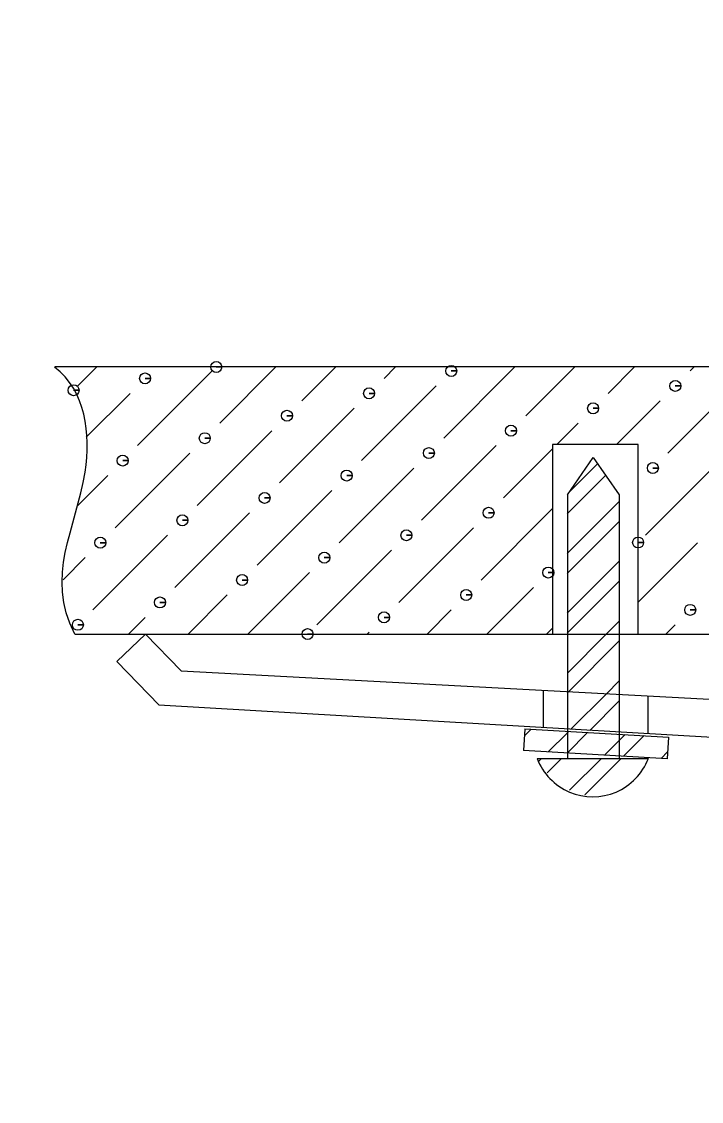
# Model space of a CAD drawing. Extents: x 2941 to 4341, y 9759 to 10726.
# Drawn here: x 3803.03 to 3828.15, y 10463.26 to 10503.17 of the extents above; entities that cross this region are included whole.
import ezdxf

# ---------------------------------------------------------------- set-up
doc = ezdxf.new("R2010")
doc.units = 0
doc.layers.get('0').update_dxf_attribs({"linetype": 'CONTINUOUS', "lineweight": 30})
doc.layers.get('Defpoints').update_dxf_attribs({"linetype": 'CONTINUOUS'})
doc.layers.add('細實線', color=1, linetype='CONTINUOUS', lineweight=13)
doc.styles.add('DIM', font='txt.shx', dxfattribs={"width": 0.7, "bigfont": 'chineset.shx'})
doc.dimstyles.new('mm+in', dxfattribs={"dimscale": 3, "dimtxt": 5, "dimasz": 4, "dimexe": 1.25, "dimexo": 0.625, "dimgap": 2, "dimtad": 1, "dimtxsty": 'DIM', "dimcen": 0, "dimclrd": 1, "dimclre": 1, "dimclrt": 3, "dimadec": 0, "dimazin": 0, "dimtfac": 1, "dimtofl": 0, "dimtmove": 0, "dimatfit": 3, "dimfxl": 1, "dimlwd": -1, "dimarcsym": 0})

# ---------------------------------------------------------------- blocks, each defined once
blk = doc.blocks.new('*D6')
at = {"color": 1, "lineweight": -2}
for p, q in [((3211.277, 10310.253), (3211.277, 10566.219)), ((3968.377, 10310.253), (3968.377, 10566.219))]:
    blk.add_line(p, q, dxfattribs=at)
at = {"color": 1}
blk.add_line((3223.277, 10562.469), (3956.377, 10562.469), dxfattribs=at)
for points in [[(3223.277, 10564.469), (3223.277, 10560.469), (3211.277, 10562.469)], [(3956.377, 10560.469), (3956.377, 10564.469), (3968.377, 10562.469)]]:
    blk.add_solid(points, dxfattribs=at)
at = {"layer": 'Defpoints', "color": 0}
for p in [(3968.377, 10562.469), (3211.277, 10308.378), (3968.377, 10308.378)]:
    blk.add_point(p, dxfattribs=at)
at = {"color": 3, "insert": (3589.827, 10577.219), "char_height": 15, "attachment_point": 5, "style": 'DIM'}
blk.add_mtext('757,1mm [29 13/16"]', dxfattribs=at)
blk = doc.blocks.new('*D7')
at = {"color": 1, "lineweight": -2}
for p, q in [((3204.927, 10310.253), (3204.927, 10608.512)), ((3974.727, 10310.253), (3974.727, 10608.512))]:
    blk.add_line(p, q, dxfattribs=at)
at = {"color": 1}
blk.add_line((3216.927, 10604.762), (3962.727, 10604.762), dxfattribs=at)
for points in [[(3216.927, 10606.762), (3216.927, 10602.762), (3204.927, 10604.762)], [(3962.727, 10602.762), (3962.727, 10606.762), (3974.727, 10604.762)]]:
    blk.add_solid(points, dxfattribs=at)
at = {"layer": 'Defpoints', "color": 0}
for p in [(3974.727, 10604.762), (3204.927, 10308.378), (3974.727, 10308.378)]:
    blk.add_point(p, dxfattribs=at)
at = {"color": 3, "insert": (3589.827, 10619.512), "char_height": 15, "attachment_point": 5, "style": 'DIM'}
blk.add_mtext('769,8mm [30 5/16"]', dxfattribs=at)
blk = doc.blocks.new('*D8')
at = {"color": 1, "lineweight": -2}
for p, q in [((3198.577, 10310.253), (3198.577, 10648.51)), ((3981.077, 10310.253), (3981.077, 10648.51))]:
    blk.add_line(p, q, dxfattribs=at)
at = {"color": 1}
blk.add_line((3210.577, 10644.76), (3969.077, 10644.76), dxfattribs=at)
for points in [[(3210.577, 10646.76), (3210.577, 10642.76), (3198.577, 10644.76)], [(3969.077, 10642.76), (3969.077, 10646.76), (3981.077, 10644.76)]]:
    blk.add_solid(points, dxfattribs=at)
at = {"layer": 'Defpoints', "color": 0}
for p in [(3981.077, 10644.76), (3198.577, 10308.378), (3981.077, 10308.378)]:
    blk.add_point(p, dxfattribs=at)
at = {"color": 3, "insert": (3589.827, 10659.51), "char_height": 15, "attachment_point": 5, "style": 'DIM'}
blk.add_mtext('782,5mm [30 13/16"]', dxfattribs=at)
blk = doc.blocks.new('*D9')
at = {"color": 1, "lineweight": -2}
for p, q in [((3591.702, 10511.728), (4035.79, 10511.728)), ((3591.702, 10105.028), (4035.79, 10105.028))]:
    blk.add_line(p, q, dxfattribs=at)
at = {"color": 1}
blk.add_line((4032.04, 10499.728), (4032.04, 10117.028), dxfattribs=at)
for points in [[(4034.04, 10499.728), (4030.04, 10499.728), (4032.04, 10511.728)], [(4030.04, 10117.028), (4034.04, 10117.028), (4032.04, 10105.028)]]:
    blk.add_solid(points, dxfattribs=at)
at = {"layer": 'Defpoints', "color": 0}
for p in [(3589.827, 10511.728), (3589.827, 10105.028), (4032.04, 10105.028)]:
    blk.add_point(p, dxfattribs=at)
at = {"color": 3, "insert": (4017.29, 10308.378), "char_height": 15, "attachment_point": 5, "rotation": 90, "style": 'DIM'}
blk.add_mtext('406,7mm [16"]', dxfattribs=at)
blk = doc.blocks.new('*D10')
at = {"color": 1, "lineweight": -2}
for p, q in [((3591.702, 10518.078), (4075.503, 10518.078)), ((3591.702, 10098.678), (4075.503, 10098.678))]:
    blk.add_line(p, q, dxfattribs=at)
at = {"color": 1}
blk.add_line((4071.753, 10506.078), (4071.753, 10110.678), dxfattribs=at)
for points in [[(4073.753, 10506.078), (4069.753, 10506.078), (4071.753, 10518.078)], [(4069.753, 10110.678), (4073.753, 10110.678), (4071.753, 10098.678)]]:
    blk.add_solid(points, dxfattribs=at)
at = {"layer": 'Defpoints', "color": 0}
for p in [(3589.827, 10518.078), (3589.827, 10098.678), (4071.753, 10098.678)]:
    blk.add_point(p, dxfattribs=at)
at = {"color": 3, "insert": (4057.003, 10308.378), "char_height": 15, "attachment_point": 5, "rotation": 90, "style": 'DIM'}
blk.add_mtext('419,4mm [16 1/2"]', dxfattribs=at)
blk = doc.blocks.new('*D11')
at = {"color": 1, "lineweight": -2}
for p, q in [((3591.702, 10524.428), (4118.05, 10524.428)), ((3591.702, 10092.328), (4118.05, 10092.328))]:
    blk.add_line(p, q, dxfattribs=at)
at = {"color": 1}
blk.add_line((4114.3, 10512.428), (4114.3, 10104.328), dxfattribs=at)
for points in [[(4116.3, 10512.428), (4112.3, 10512.428), (4114.3, 10524.428)], [(4112.3, 10104.328), (4116.3, 10104.328), (4114.3, 10092.328)]]:
    blk.add_solid(points, dxfattribs=at)
at = {"layer": 'Defpoints', "color": 0}
for p in [(3589.827, 10524.428), (3589.827, 10092.328), (4114.3, 10092.328)]:
    blk.add_point(p, dxfattribs=at)
at = {"color": 3, "insert": (4099.55, 10308.378), "char_height": 15, "attachment_point": 5, "rotation": 90, "style": 'DIM'}
blk.add_mtext('432,1mm [17"]', dxfattribs=at)

msp = doc.modelspace()

# ---------------------------------------------------------------- linework, layer by layer
at = {"layer": '細實線'}
for points, knots in [([(3810.22334, 10490.40656), (3810.22334, 10490.40656), (3810.42667, 10490.40656), (3810.42667, 10490.40656), (3810.42667, 10490.40656), (3810.42667, 10490.51834), (3810.33551, 10490.6099), (3810.22334, 10490.6099), (3810.22334, 10490.6099), (3810.11157, 10490.6099), (3810.0204, 10490.51834), (3810.0204, 10490.40656), (3810.0204, 10490.40656), (3810.0204, 10490.29439), (3810.11157, 10490.20323), (3810.22334, 10490.20323), (3810.22334, 10490.20323), (3810.33551, 10490.20323), (3810.42667, 10490.29439), (3810.42667, 10490.40656), (3810.42667, 10490.40656), (3810.42667, 10490.40656), (3810.22334, 10490.40656), (3810.22334, 10490.40656)], [0, 0, 0, 0, 0.14285714, 0.14285714, 0.14285714, 0.14285715, 0.28571429, 0.28571429, 0.28571429, 0.2857143, 0.42857143, 0.42857143, 0.42857143, 0.42857144, 0.57142857, 0.57142857, 0.57142857, 0.57142858, 0.71428571, 0.71428571, 0.71428571, 0.71428572, 1, 1, 1, 1]), ([(3818.90797, 10490.25991), (3818.90797, 10490.25991), (3819.1109, 10490.25991), (3819.1109, 10490.25991), (3819.1109, 10490.25991), (3819.1109, 10490.37208), (3819.01974, 10490.46324), (3818.90797, 10490.46324), (3818.90797, 10490.46324), (3818.7958, 10490.46324), (3818.70463, 10490.37208), (3818.70463, 10490.25991), (3818.70463, 10490.25991), (3818.70463, 10490.14814), (3818.7958, 10490.05698), (3818.90797, 10490.05698), (3818.90797, 10490.05698), (3819.01974, 10490.05698), (3819.1109, 10490.14814), (3819.1109, 10490.25991), (3819.1109, 10490.25991), (3819.1109, 10490.25991), (3818.90797, 10490.25991), (3818.90797, 10490.25991)], [0, 0, 0, 0, 0.14285714, 0.14285714, 0.14285714, 0.14285715, 0.28571429, 0.28571429, 0.28571429, 0.2857143, 0.42857143, 0.42857143, 0.42857143, 0.42857144, 0.57142857, 0.57142857, 0.57142857, 0.57142858, 0.71428571, 0.71428571, 0.71428571, 0.71428572, 1, 1, 1, 1]), ([(3804.99298, 10480.53603), (3803.87922, 10482.67954), (3805.05601, 10484.44453), (3805.37626, 10486.51907), (3805.37626, 10486.51907), (3805.59585, 10487.94081), (3805.41194, 10489.51), (3804.2514, 10490.40458)], [0, 0, 0, 0, 0.33333333, 0.33333333, 0.33333333, 0.33333334, 1, 1, 1, 1]), ([(3807.5935, 10489.98405), (3807.5935, 10489.98405), (3807.79683, 10489.98405), (3807.79683, 10489.98405), (3807.79683, 10489.98405), (3807.79683, 10490.09582), (3807.70567, 10490.18738), (3807.5935, 10490.18738), (3807.5935, 10490.18738), (3807.48172, 10490.18738), (3807.39056, 10490.09582), (3807.39056, 10489.98405), (3807.39056, 10489.98405), (3807.39056, 10489.87227), (3807.48172, 10489.78071), (3807.5935, 10489.78071), (3807.5935, 10489.78071), (3807.70567, 10489.78071), (3807.79683, 10489.87227), (3807.79683, 10489.98405), (3807.79683, 10489.98405), (3807.79683, 10489.98405), (3807.5935, 10489.98405), (3807.5935, 10489.98405)], [0, 0, 0, 0, 0.14285714, 0.14285714, 0.14285714, 0.14285715, 0.28571429, 0.28571429, 0.28571429, 0.2857143, 0.42857143, 0.42857143, 0.42857143, 0.42857144, 0.57142857, 0.57142857, 0.57142857, 0.57142858, 0.71428571, 0.71428571, 0.71428571, 0.71428572, 1, 1, 1, 1]), ([(3804.95097, 10489.54805), (3804.95097, 10489.54805), (3805.1543, 10489.54805), (3805.1543, 10489.54805), (3805.1543, 10489.54805), (3805.1543, 10489.66022), (3805.06274, 10489.75138), (3804.95097, 10489.75138), (3804.95097, 10489.75138), (3804.8388, 10489.75138), (3804.74764, 10489.66022), (3804.74764, 10489.54805), (3804.74764, 10489.54805), (3804.74764, 10489.43628), (3804.8388, 10489.34511), (3804.95097, 10489.34511), (3804.95097, 10489.34511), (3805.06274, 10489.34511), (3805.1543, 10489.43628), (3805.1543, 10489.54805), (3805.1543, 10489.54805), (3805.1543, 10489.54805), (3804.95097, 10489.54805), (3804.95097, 10489.54805)], [0, 0, 0, 0, 0.14285714, 0.14285714, 0.14285714, 0.14285715, 0.28571429, 0.28571429, 0.28571429, 0.2857143, 0.42857143, 0.42857143, 0.42857143, 0.42857144, 0.57142857, 0.57142857, 0.57142857, 0.57142858, 0.71428571, 0.71428571, 0.71428571, 0.71428572, 1, 1, 1, 1]), ([(3815.87146, 10489.43112), (3815.87146, 10489.43112), (3816.07479, 10489.43112), (3816.07479, 10489.43112), (3816.07479, 10489.43112), (3816.07479, 10489.54329), (3815.98363, 10489.63446), (3815.87146, 10489.63446), (3815.87146, 10489.63446), (3815.75969, 10489.63446), (3815.66852, 10489.54329), (3815.66852, 10489.43112), (3815.66852, 10489.43112), (3815.66852, 10489.31935), (3815.75969, 10489.22779), (3815.87146, 10489.22779), (3815.87146, 10489.22779), (3815.98363, 10489.22779), (3816.07479, 10489.31935), (3816.07479, 10489.43112), (3816.07479, 10489.43112), (3816.07479, 10489.43112), (3815.87146, 10489.43112), (3815.87146, 10489.43112)], [0, 0, 0, 0, 0.14285714, 0.14285714, 0.14285714, 0.14285715, 0.28571429, 0.28571429, 0.28571429, 0.2857143, 0.42857143, 0.42857143, 0.42857143, 0.42857144, 0.57142857, 0.57142857, 0.57142857, 0.57142858, 0.71428571, 0.71428571, 0.71428571, 0.71428572, 1, 1, 1, 1]), ([(3827.18712, 10489.70778), (3827.18712, 10489.70778), (3827.39045, 10489.70778), (3827.39045, 10489.70778), (3827.39045, 10489.70778), (3827.39045, 10489.81956), (3827.29889, 10489.91072), (3827.18712, 10489.91072), (3827.18712, 10489.91072), (3827.07495, 10489.91072), (3826.98378, 10489.81956), (3826.98378, 10489.70778), (3826.98378, 10489.70778), (3826.98378, 10489.59561), (3827.07495, 10489.50445), (3827.18712, 10489.50445), (3827.18712, 10489.50445), (3827.29889, 10489.50445), (3827.39045, 10489.59561), (3827.39045, 10489.70778), (3827.39045, 10489.70778), (3827.39045, 10489.70778), (3827.18712, 10489.70778), (3827.18712, 10489.70778)], [0, 0, 0, 0, 0.14285714, 0.14285714, 0.14285714, 0.14285715, 0.28571429, 0.28571429, 0.28571429, 0.2857143, 0.42857143, 0.42857143, 0.42857143, 0.42857144, 0.57142857, 0.57142857, 0.57142857, 0.57142858, 0.71428571, 0.71428571, 0.71428571, 0.71428572, 1, 1, 1, 1]), ([(3824.151, 10488.88019), (3824.151, 10488.88019), (3824.35394, 10488.88019), (3824.35394, 10488.88019), (3824.35394, 10488.88019), (3824.35394, 10488.99196), (3824.26278, 10489.08312), (3824.151, 10489.08312), (3824.151, 10489.08312), (3824.03884, 10489.08312), (3823.94767, 10488.99196), (3823.94767, 10488.88019), (3823.94767, 10488.88019), (3823.94767, 10488.76802), (3824.03884, 10488.67685), (3824.151, 10488.67685), (3824.151, 10488.67685), (3824.26278, 10488.67685), (3824.35394, 10488.76802), (3824.35394, 10488.88019), (3824.35394, 10488.88019), (3824.35394, 10488.88019), (3824.151, 10488.88019), (3824.151, 10488.88019)], [0, 0, 0, 0, 0.14285714, 0.14285714, 0.14285714, 0.14285715, 0.28571429, 0.28571429, 0.28571429, 0.2857143, 0.42857143, 0.42857143, 0.42857143, 0.42857144, 0.57142857, 0.57142857, 0.57142857, 0.57142858, 0.71428571, 0.71428571, 0.71428571, 0.71428572, 1, 1, 1, 1]), ([(3812.83733, 10488.60472), (3812.83733, 10488.60472), (3813.04026, 10488.60472), (3813.04026, 10488.60472), (3813.04026, 10488.60472), (3813.04026, 10488.71609), (3812.9491, 10488.80765), (3812.83733, 10488.80765), (3812.83733, 10488.80765), (3812.72516, 10488.80765), (3812.634, 10488.71609), (3812.634, 10488.60472), (3812.634, 10488.60472), (3812.634, 10488.49215), (3812.72516, 10488.40099), (3812.83733, 10488.40099), (3812.83733, 10488.40099), (3812.9491, 10488.40099), (3813.04026, 10488.49215), (3813.04026, 10488.60472), (3813.04026, 10488.60472), (3813.04026, 10488.60472), (3812.83733, 10488.60472), (3812.83733, 10488.60472)], [0, 0, 0, 0, 0.14285714, 0.14285714, 0.14285714, 0.14285715, 0.28571429, 0.28571429, 0.28571429, 0.2857143, 0.42857143, 0.42857143, 0.42857143, 0.42857144, 0.57142857, 0.57142857, 0.57142857, 0.57142858, 0.71428571, 0.71428571, 0.71428571, 0.71428572, 1, 1, 1, 1]), ([(3821.11529, 10488.0514), (3821.11529, 10488.0514), (3821.31823, 10488.0514), (3821.31823, 10488.0514), (3821.31823, 10488.0514), (3821.31823, 10488.16317), (3821.22706, 10488.25433), (3821.11529, 10488.25433), (3821.11529, 10488.25433), (3821.00312, 10488.25433), (3820.91196, 10488.16317), (3820.91196, 10488.0514), (3820.91196, 10488.0514), (3820.91196, 10487.93923), (3821.00312, 10487.84807), (3821.11529, 10487.84807), (3821.11529, 10487.84807), (3821.22706, 10487.84807), (3821.31823, 10487.93923), (3821.31823, 10488.0514), (3821.31823, 10488.0514), (3821.31823, 10488.0514), (3821.11529, 10488.0514), (3821.11529, 10488.0514)], [0, 0, 0, 0, 0.14285714, 0.14285714, 0.14285714, 0.14285715, 0.28571429, 0.28571429, 0.28571429, 0.2857143, 0.42857143, 0.42857143, 0.42857143, 0.42857144, 0.57142857, 0.57142857, 0.57142857, 0.57142858, 0.71428571, 0.71428571, 0.71428571, 0.71428572, 1, 1, 1, 1]), ([(3809.80122, 10487.77514), (3809.80122, 10487.77514), (3810.00415, 10487.77514), (3810.00415, 10487.77514), (3810.00415, 10487.77514), (3810.00415, 10487.88691), (3809.91299, 10487.97847), (3809.80122, 10487.97847), (3809.80122, 10487.97847), (3809.68905, 10487.97847), (3809.59789, 10487.88691), (3809.59789, 10487.77514), (3809.59789, 10487.77514), (3809.59789, 10487.66297), (3809.68905, 10487.5722), (3809.80122, 10487.5722), (3809.80122, 10487.5722), (3809.91299, 10487.5722), (3810.00415, 10487.66297), (3810.00415, 10487.77514), (3810.00415, 10487.77514), (3810.00415, 10487.77514), (3809.80122, 10487.77514), (3809.80122, 10487.77514)], [0, 0, 0, 0, 0.14285714, 0.14285714, 0.14285714, 0.14285715, 0.28571429, 0.28571429, 0.28571429, 0.2857143, 0.42857143, 0.42857143, 0.42857143, 0.42857144, 0.57142857, 0.57142857, 0.57142857, 0.57142858, 0.71428571, 0.71428571, 0.71428571, 0.71428572, 1, 1, 1, 1]), ([(3818.08037, 10487.2242), (3818.08037, 10487.2242), (3818.2837, 10487.2242), (3818.2837, 10487.2242), (3818.2837, 10487.2242), (3818.2837, 10487.33637), (3818.19214, 10487.42753), (3818.08037, 10487.42753), (3818.08037, 10487.42753), (3817.9682, 10487.42753), (3817.87704, 10487.33637), (3817.87704, 10487.2242), (3817.87704, 10487.2242), (3817.87704, 10487.11242), (3817.9682, 10487.02126), (3818.08037, 10487.02126), (3818.08037, 10487.02126), (3818.19214, 10487.02126), (3818.2837, 10487.11242), (3818.2837, 10487.2242), (3818.2837, 10487.2242), (3818.2837, 10487.2242), (3818.08037, 10487.2242), (3818.08037, 10487.2242)], [0, 0, 0, 0, 0.14285714, 0.14285714, 0.14285714, 0.14285715, 0.28571429, 0.28571429, 0.28571429, 0.2857143, 0.42857143, 0.42857143, 0.42857143, 0.42857144, 0.57142857, 0.57142857, 0.57142857, 0.57142858, 0.71428571, 0.71428571, 0.71428571, 0.71428572, 1, 1, 1, 1]), ([(3806.76669, 10486.94793), (3806.76669, 10486.94793), (3806.97002, 10486.94793), (3806.97002, 10486.94793), (3806.97002, 10486.94793), (3806.97002, 10487.05971), (3806.87847, 10487.15087), (3806.76669, 10487.15087), (3806.76669, 10487.15087), (3806.65452, 10487.15087), (3806.56336, 10487.05971), (3806.56336, 10486.94793), (3806.56336, 10486.94793), (3806.56336, 10486.83576), (3806.65452, 10486.7446), (3806.76669, 10486.7446), (3806.76669, 10486.7446), (3806.87847, 10486.7446), (3806.97002, 10486.83576), (3806.97002, 10486.94793), (3806.97002, 10486.94793), (3806.97002, 10486.94793), (3806.76669, 10486.94793), (3806.76669, 10486.94793)], [0, 0, 0, 0, 0.14285714, 0.14285714, 0.14285714, 0.14285715, 0.28571429, 0.28571429, 0.28571429, 0.2857143, 0.42857143, 0.42857143, 0.42857143, 0.42857144, 0.57142857, 0.57142857, 0.57142857, 0.57142858, 0.71428571, 0.71428571, 0.71428571, 0.71428572, 1, 1, 1, 1]), ([(3826.35793, 10486.67128), (3826.35793, 10486.67128), (3826.56087, 10486.67128), (3826.56087, 10486.67128), (3826.56087, 10486.67128), (3826.56087, 10486.78345), (3826.46971, 10486.87461), (3826.35793, 10486.87461), (3826.35793, 10486.87461), (3826.24576, 10486.87461), (3826.1546, 10486.78345), (3826.1546, 10486.67128), (3826.1546, 10486.67128), (3826.1546, 10486.5595), (3826.24576, 10486.46834), (3826.35793, 10486.46834), (3826.35793, 10486.46834), (3826.46971, 10486.46834), (3826.56087, 10486.5595), (3826.56087, 10486.67128), (3826.56087, 10486.67128), (3826.56087, 10486.67128), (3826.35793, 10486.67128), (3826.35793, 10486.67128)], [0, 0, 0, 0, 0.14285714, 0.14285714, 0.14285714, 0.14285715, 0.28571429, 0.28571429, 0.28571429, 0.2857143, 0.42857143, 0.42857143, 0.42857143, 0.42857144, 0.57142857, 0.57142857, 0.57142857, 0.57142858, 0.71428571, 0.71428571, 0.71428571, 0.71428572, 1, 1, 1, 1]), ([(3815.04426, 10486.39501), (3815.04426, 10486.39501), (3815.24719, 10486.39501), (3815.24719, 10486.39501), (3815.24719, 10486.39501), (3815.24719, 10486.50679), (3815.15603, 10486.59795), (3815.04426, 10486.59795), (3815.04426, 10486.59795), (3814.93209, 10486.59795), (3814.84092, 10486.50679), (3814.84092, 10486.39501), (3814.84092, 10486.39501), (3814.84092, 10486.28284), (3814.93209, 10486.19168), (3815.04426, 10486.19168), (3815.04426, 10486.19168), (3815.15603, 10486.19168), (3815.24719, 10486.28284), (3815.24719, 10486.39501), (3815.24719, 10486.39501), (3815.24719, 10486.39501), (3815.04426, 10486.39501), (3815.04426, 10486.39501)], [0, 0, 0, 0, 0.14285714, 0.14285714, 0.14285714, 0.14285715, 0.28571429, 0.28571429, 0.28571429, 0.2857143, 0.42857143, 0.42857143, 0.42857143, 0.42857144, 0.57142857, 0.57142857, 0.57142857, 0.57142858, 0.71428571, 0.71428571, 0.71428571, 0.71428572, 1, 1, 1, 1]), ([(3812.00973, 10485.56781), (3812.00973, 10485.56781), (3812.21306, 10485.56781), (3812.21306, 10485.56781), (3812.21306, 10485.56781), (3812.21306, 10485.67998), (3812.1219, 10485.77114), (3812.00973, 10485.77114), (3812.00973, 10485.77114), (3811.89796, 10485.77114), (3811.8064, 10485.67998), (3811.8064, 10485.56781), (3811.8064, 10485.56781), (3811.8064, 10485.45604), (3811.89796, 10485.36488), (3812.00973, 10485.36488), (3812.00973, 10485.36488), (3812.1219, 10485.36488), (3812.21306, 10485.45604), (3812.21306, 10485.56781), (3812.21306, 10485.56781), (3812.21306, 10485.56781), (3812.00973, 10485.56781), (3812.00973, 10485.56781)], [0, 0, 0, 0, 0.14285714, 0.14285714, 0.14285714, 0.14285715, 0.28571429, 0.28571429, 0.28571429, 0.2857143, 0.42857143, 0.42857143, 0.42857143, 0.42857144, 0.57142857, 0.57142857, 0.57142857, 0.57142858, 0.71428571, 0.71428571, 0.71428571, 0.71428572, 1, 1, 1, 1]), ([(3808.97362, 10484.74061), (3808.97362, 10484.74061), (3809.17656, 10484.74061), (3809.17656, 10484.74061), (3809.17656, 10484.74061), (3809.17656, 10484.85238), (3809.08539, 10484.94355), (3808.97362, 10484.94355), (3808.97362, 10484.94355), (3808.86145, 10484.94355), (3808.77029, 10484.85238), (3808.77029, 10484.74061), (3808.77029, 10484.74061), (3808.77029, 10484.62844), (3808.86145, 10484.53728), (3808.97362, 10484.53728), (3808.97362, 10484.53728), (3809.08539, 10484.53728), (3809.17656, 10484.62844), (3809.17656, 10484.74061), (3809.17656, 10484.74061), (3809.17656, 10484.74061), (3808.97362, 10484.74061), (3808.97362, 10484.74061)], [0, 0, 0, 0, 0.14285714, 0.14285714, 0.14285714, 0.14285715, 0.28571429, 0.28571429, 0.28571429, 0.2857143, 0.42857143, 0.42857143, 0.42857143, 0.42857144, 0.57142857, 0.57142857, 0.57142857, 0.57142858, 0.71428571, 0.71428571, 0.71428571, 0.71428572, 1, 1, 1, 1]), ([(3820.28769, 10485.01687), (3820.28769, 10485.01687), (3820.49102, 10485.01687), (3820.49102, 10485.01687), (3820.49102, 10485.01687), (3820.49102, 10485.12904), (3820.39947, 10485.2202), (3820.28769, 10485.2202), (3820.28769, 10485.2202), (3820.17592, 10485.2202), (3820.08436, 10485.12904), (3820.08436, 10485.01687), (3820.08436, 10485.01687), (3820.08436, 10484.9051), (3820.17592, 10484.81354), (3820.28769, 10484.81354), (3820.28769, 10484.81354), (3820.39947, 10484.81354), (3820.49102, 10484.9051), (3820.49102, 10485.01687), (3820.49102, 10485.01687), (3820.49102, 10485.01687), (3820.28769, 10485.01687), (3820.28769, 10485.01687)], [0, 0, 0, 0, 0.14285714, 0.14285714, 0.14285714, 0.14285715, 0.28571429, 0.28571429, 0.28571429, 0.2857143, 0.42857143, 0.42857143, 0.42857143, 0.42857144, 0.57142857, 0.57142857, 0.57142857, 0.57142858, 0.71428571, 0.71428571, 0.71428571, 0.71428572, 1, 1, 1, 1]), ([(3805.93909, 10483.91301), (3805.93909, 10483.91301), (3806.14243, 10483.91301), (3806.14243, 10483.91301), (3806.14243, 10483.91301), (3806.14243, 10484.02479), (3806.05126, 10484.11634), (3805.93909, 10484.11634), (3805.93909, 10484.11634), (3805.82732, 10484.11634), (3805.73616, 10484.02479), (3805.73616, 10483.91301), (3805.73616, 10483.91301), (3805.73616, 10483.80124), (3805.82732, 10483.70968), (3805.93909, 10483.70968), (3805.93909, 10483.70968), (3806.05126, 10483.70968), (3806.14243, 10483.80124), (3806.14243, 10483.91301), (3806.14243, 10483.91301), (3806.14243, 10483.91301), (3805.93909, 10483.91301), (3805.93909, 10483.91301)], [0, 0, 0, 0, 0.14285714, 0.14285714, 0.14285714, 0.14285715, 0.28571429, 0.28571429, 0.28571429, 0.2857143, 0.42857143, 0.42857143, 0.42857143, 0.42857144, 0.57142857, 0.57142857, 0.57142857, 0.57142858, 0.71428571, 0.71428571, 0.71428571, 0.71428572, 1, 1, 1, 1]), ([(3817.25158, 10484.18809), (3817.25158, 10484.18809), (3817.45452, 10484.18809), (3817.45452, 10484.18809), (3817.45452, 10484.18809), (3817.45452, 10484.29986), (3817.36335, 10484.39142), (3817.25158, 10484.39142), (3817.25158, 10484.39142), (3817.13941, 10484.39142), (3817.04825, 10484.29986), (3817.04825, 10484.18809), (3817.04825, 10484.18809), (3817.04825, 10484.07592), (3817.13941, 10483.98475), (3817.25158, 10483.98475), (3817.25158, 10483.98475), (3817.36335, 10483.98475), (3817.45452, 10484.07592), (3817.45452, 10484.18809), (3817.45452, 10484.18809), (3817.45452, 10484.18809), (3817.25158, 10484.18809), (3817.25158, 10484.18809)], [0, 0, 0, 0, 0.14285714, 0.14285714, 0.14285714, 0.14285715, 0.28571429, 0.28571429, 0.28571429, 0.2857143, 0.42857143, 0.42857143, 0.42857143, 0.42857144, 0.57142857, 0.57142857, 0.57142857, 0.57142858, 0.71428571, 0.71428571, 0.71428571, 0.71428572, 1, 1, 1, 1]), ([(3825.81373, 10483.91975), (3825.81373, 10483.91975), (3826.01667, 10483.91975), (3826.01667, 10483.91975), (3826.01667, 10483.91975), (3826.01667, 10484.03192), (3825.9255, 10484.12308), (3825.81373, 10484.12308), (3825.81373, 10484.12308), (3825.70156, 10484.12308), (3825.6104, 10484.03192), (3825.6104, 10483.91975), (3825.6104, 10483.91975), (3825.6104, 10483.80798), (3825.70156, 10483.71681), (3825.81373, 10483.71681), (3825.81373, 10483.71681), (3825.9255, 10483.71681), (3826.01667, 10483.80798), (3826.01667, 10483.91975), (3826.01667, 10483.91975), (3826.01667, 10483.91975), (3825.81373, 10483.91975), (3825.81373, 10483.91975)], [0, 0, 0, 0, 0.14285714, 0.14285714, 0.14285714, 0.14285715, 0.28571429, 0.28571429, 0.28571429, 0.2857143, 0.42857143, 0.42857143, 0.42857143, 0.42857144, 0.57142857, 0.57142857, 0.57142857, 0.57142858, 0.71428571, 0.71428571, 0.71428571, 0.71428572, 1, 1, 1, 1]), ([(3814.21706, 10483.36049), (3814.21706, 10483.36049), (3814.42039, 10483.36049), (3814.42039, 10483.36049), (3814.42039, 10483.36049), (3814.42039, 10483.47266), (3814.32922, 10483.56382), (3814.21706, 10483.56382), (3814.21706, 10483.56382), (3814.10528, 10483.56382), (3814.01412, 10483.47266), (3814.01412, 10483.36049), (3814.01412, 10483.36049), (3814.01412, 10483.24871), (3814.10528, 10483.15755), (3814.21706, 10483.15755), (3814.21706, 10483.15755), (3814.32922, 10483.15755), (3814.42039, 10483.24871), (3814.42039, 10483.36049), (3814.42039, 10483.36049), (3814.42039, 10483.36049), (3814.21706, 10483.36049), (3814.21706, 10483.36049)], [0, 0, 0, 0, 0.14285714, 0.14285714, 0.14285714, 0.14285715, 0.28571429, 0.28571429, 0.28571429, 0.2857143, 0.42857143, 0.42857143, 0.42857143, 0.42857144, 0.57142857, 0.57142857, 0.57142857, 0.57142858, 0.71428571, 0.71428571, 0.71428571, 0.71428572, 1, 1, 1, 1]), ([(3822.49502, 10482.80955), (3822.49502, 10482.80955), (3822.69835, 10482.80955), (3822.69835, 10482.80955), (3822.69835, 10482.80955), (3822.69835, 10482.92172), (3822.60719, 10483.01288), (3822.49502, 10483.01288), (3822.49502, 10483.01288), (3822.38324, 10483.01288), (3822.29168, 10482.92172), (3822.29168, 10482.80955), (3822.29168, 10482.80955), (3822.29168, 10482.69778), (3822.38324, 10482.60622), (3822.49502, 10482.60622), (3822.49502, 10482.60622), (3822.60719, 10482.60622), (3822.69835, 10482.69778), (3822.69835, 10482.80955), (3822.69835, 10482.80955), (3822.69835, 10482.80955), (3822.49502, 10482.80955), (3822.49502, 10482.80955)], [0, 0, 0, 0, 0.14285714, 0.14285714, 0.14285714, 0.14285715, 0.28571429, 0.28571429, 0.28571429, 0.2857143, 0.42857143, 0.42857143, 0.42857143, 0.42857144, 0.57142857, 0.57142857, 0.57142857, 0.57142858, 0.71428571, 0.71428571, 0.71428571, 0.71428572, 1, 1, 1, 1]), ([(3811.18094, 10482.53329), (3811.18094, 10482.53329), (3811.38428, 10482.53329), (3811.38428, 10482.53329), (3811.38428, 10482.53329), (3811.38428, 10482.64506), (3811.29272, 10482.73622), (3811.18094, 10482.73622), (3811.18094, 10482.73622), (3811.06877, 10482.73622), (3810.97761, 10482.64506), (3810.97761, 10482.53329), (3810.97761, 10482.53329), (3810.97761, 10482.42112), (3811.06877, 10482.32995), (3811.18094, 10482.32995), (3811.18094, 10482.32995), (3811.29272, 10482.32995), (3811.38428, 10482.42112), (3811.38428, 10482.53329), (3811.38428, 10482.53329), (3811.38428, 10482.53329), (3811.18094, 10482.53329), (3811.18094, 10482.53329)], [0, 0, 0, 0, 0.14285714, 0.14285714, 0.14285714, 0.14285715, 0.28571429, 0.28571429, 0.28571429, 0.2857143, 0.42857143, 0.42857143, 0.42857143, 0.42857144, 0.57142857, 0.57142857, 0.57142857, 0.57142858, 0.71428571, 0.71428571, 0.71428571, 0.71428572, 1, 1, 1, 1]), ([(3819.46009, 10481.98076), (3819.46009, 10481.98076), (3819.66343, 10481.98076), (3819.66343, 10481.98076), (3819.66343, 10481.98076), (3819.66343, 10482.09253), (3819.57226, 10482.18409), (3819.46009, 10482.18409), (3819.46009, 10482.18409), (3819.34832, 10482.18409), (3819.25716, 10482.09253), (3819.25716, 10481.98076), (3819.25716, 10481.98076), (3819.25716, 10481.86859), (3819.34832, 10481.77743), (3819.46009, 10481.77743), (3819.46009, 10481.77743), (3819.57226, 10481.77743), (3819.66343, 10481.86859), (3819.66343, 10481.98076), (3819.66343, 10481.98076), (3819.66343, 10481.98076), (3819.46009, 10481.98076), (3819.46009, 10481.98076)], [0, 0, 0, 0, 0.14285714, 0.14285714, 0.14285714, 0.14285715, 0.28571429, 0.28571429, 0.28571429, 0.2857143, 0.42857143, 0.42857143, 0.42857143, 0.42857144, 0.57142857, 0.57142857, 0.57142857, 0.57142858, 0.71428571, 0.71428571, 0.71428571, 0.71428572, 1, 1, 1, 1]), ([(3808.14483, 10481.7041), (3808.14483, 10481.7041), (3808.34777, 10481.7041), (3808.34777, 10481.7041), (3808.34777, 10481.7041), (3808.34777, 10481.81627), (3808.25661, 10481.90744), (3808.14483, 10481.90744), (3808.14483, 10481.90744), (3808.03266, 10481.90744), (3807.9415, 10481.81627), (3807.9415, 10481.7041), (3807.9415, 10481.7041), (3807.9415, 10481.59233), (3808.03266, 10481.50117), (3808.14483, 10481.50117), (3808.14483, 10481.50117), (3808.25661, 10481.50117), (3808.34777, 10481.59233), (3808.34777, 10481.7041), (3808.34777, 10481.7041), (3808.34777, 10481.7041), (3808.14483, 10481.7041), (3808.14483, 10481.7041)], [0, 0, 0, 0, 0.14285714, 0.14285714, 0.14285714, 0.14285715, 0.28571429, 0.28571429, 0.28571429, 0.2857143, 0.42857143, 0.42857143, 0.42857143, 0.42857144, 0.57142857, 0.57142857, 0.57142857, 0.57142858, 0.71428571, 0.71428571, 0.71428571, 0.71428572, 1, 1, 1, 1]), ([(3816.42438, 10481.15316), (3816.42438, 10481.15316), (3816.62771, 10481.15316), (3816.62771, 10481.15316), (3816.62771, 10481.15316), (3816.62771, 10481.26533), (3816.53655, 10481.3565), (3816.42438, 10481.3565), (3816.42438, 10481.3565), (3816.31261, 10481.3565), (3816.22144, 10481.26533), (3816.22144, 10481.15316), (3816.22144, 10481.15316), (3816.22144, 10481.04139), (3816.31261, 10480.95023), (3816.42438, 10480.95023), (3816.42438, 10480.95023), (3816.53655, 10480.95023), (3816.62771, 10481.04139), (3816.62771, 10481.15316), (3816.62771, 10481.15316), (3816.62771, 10481.15316), (3816.42438, 10481.15316), (3816.42438, 10481.15316)], [0, 0, 0, 0, 0.14285714, 0.14285714, 0.14285714, 0.14285715, 0.28571429, 0.28571429, 0.28571429, 0.2857143, 0.42857143, 0.42857143, 0.42857143, 0.42857144, 0.57142857, 0.57142857, 0.57142857, 0.57142858, 0.71428571, 0.71428571, 0.71428571, 0.71428572, 1, 1, 1, 1]), ([(3827.73766, 10481.42982), (3827.73766, 10481.42982), (3827.94099, 10481.42982), (3827.94099, 10481.42982), (3827.94099, 10481.42982), (3827.94099, 10481.5416), (3827.84943, 10481.63276), (3827.73766, 10481.63276), (3827.73766, 10481.63276), (3827.62589, 10481.63276), (3827.53433, 10481.5416), (3827.53433, 10481.42982), (3827.53433, 10481.42982), (3827.53433, 10481.31765), (3827.62589, 10481.22649), (3827.73766, 10481.22649), (3827.73766, 10481.22649), (3827.84943, 10481.22649), (3827.94099, 10481.31765), (3827.94099, 10481.42982), (3827.94099, 10481.42982), (3827.94099, 10481.42982), (3827.73766, 10481.42982), (3827.73766, 10481.42982)], [0, 0, 0, 0, 0.14285714, 0.14285714, 0.14285714, 0.14285715, 0.28571429, 0.28571429, 0.28571429, 0.2857143, 0.42857143, 0.42857143, 0.42857143, 0.42857144, 0.57142857, 0.57142857, 0.57142857, 0.57142858, 0.71428571, 0.71428571, 0.71428571, 0.71428572, 1, 1, 1, 1]), ([(3805.11031, 10480.8773), (3805.11031, 10480.8773), (3805.31364, 10480.8773), (3805.31364, 10480.8773), (3805.31364, 10480.8773), (3805.31364, 10480.98907), (3805.22248, 10481.08063), (3805.11031, 10481.08063), (3805.11031, 10481.08063), (3804.99853, 10481.08063), (3804.90698, 10480.98907), (3804.90698, 10480.8773), (3804.90698, 10480.8773), (3804.90698, 10480.76513), (3804.99853, 10480.67397), (3805.11031, 10480.67397), (3805.11031, 10480.67397), (3805.22248, 10480.67397), (3805.31364, 10480.76513), (3805.31364, 10480.8773), (3805.31364, 10480.8773), (3805.31364, 10480.8773), (3805.11031, 10480.8773), (3805.11031, 10480.8773)], [0, 0, 0, 0, 0.14285714, 0.14285714, 0.14285714, 0.14285715, 0.28571429, 0.28571429, 0.28571429, 0.2857143, 0.42857143, 0.42857143, 0.42857143, 0.42857144, 0.57142857, 0.57142857, 0.57142857, 0.57142858, 0.71428571, 0.71428571, 0.71428571, 0.71428572, 1, 1, 1, 1]), ([(3813.59913, 10480.53603), (3813.59913, 10480.53603), (3813.80246, 10480.53603), (3813.80246, 10480.53603), (3813.80246, 10480.53603), (3813.80246, 10480.64781), (3813.7113, 10480.73897), (3813.59913, 10480.73897), (3813.59913, 10480.73897), (3813.48736, 10480.73897), (3813.3962, 10480.64781), (3813.3962, 10480.53603), (3813.3962, 10480.53603), (3813.3962, 10480.42386), (3813.48736, 10480.3327), (3813.59913, 10480.3327), (3813.59913, 10480.3327), (3813.7113, 10480.3327), (3813.80246, 10480.42386), (3813.80246, 10480.53603), (3813.80246, 10480.53603), (3813.80246, 10480.53603), (3813.59913, 10480.53603), (3813.59913, 10480.53603)], [0, 0, 0, 0, 0.14285714, 0.14285714, 0.14285714, 0.14285715, 0.28571429, 0.28571429, 0.28571429, 0.2857143, 0.42857143, 0.42857143, 0.42857143, 0.42857144, 0.57142857, 0.57142857, 0.57142857, 0.57142858, 0.71428571, 0.71428571, 0.71428571, 0.71428572, 1, 1, 1, 1]), ([(3822.0832, 10475.93589), (3822.29803, 10475.37861), (3822.72847, 10474.93151), (3823.27783, 10474.69766), (3823.27783, 10474.69766), (3823.82758, 10474.4654), (3824.44788, 10474.4654), (3824.99921, 10474.69766), (3824.99921, 10474.69766), (3825.54857, 10474.93151), (3825.97901, 10475.37861), (3826.19384, 10475.93589)], [0, 0, 0, 0, 0.25, 0.25, 0.25, 0.25000001, 0.5, 0.5, 0.5, 0.50000001, 1, 1, 1, 1])]:
    msp.add_open_spline(points, degree=3, knots=knots, dxfattribs=at)
for points in [[(3843.64514, 10490.40656), (3843.64514, 10490.40656), (3804.25338, 10490.40656), (3804.25338, 10490.40656)], [(3805.10991, 10489.70778), (3805.10991, 10489.70778), (3805.80869, 10490.40656), (3805.80869, 10490.40656)], [(3807.31684, 10487.50006), (3807.31684, 10487.50006), (3810.07708, 10490.25991), (3810.07708, 10490.25991)], [(3810.35295, 10488.32766), (3810.35295, 10488.32766), (3812.43185, 10490.40656), (3812.43185, 10490.40656)], [(3813.38906, 10489.15526), (3813.38906, 10489.15526), (3814.63918, 10490.40656), (3814.63918, 10490.40656)], [(3816.42398, 10489.98405), (3816.42398, 10489.98405), (3816.8465, 10490.40656), (3816.8465, 10490.40656)], [(3818.63091, 10487.77514), (3818.63091, 10487.77514), (3821.26075, 10490.40656), (3821.26075, 10490.40656)], [(3821.66702, 10488.60472), (3821.66702, 10488.60472), (3823.46966, 10490.40656), (3823.46966, 10490.40656)], [(3824.70194, 10489.43112), (3824.70194, 10489.43112), (3825.67699, 10490.40656), (3825.67699, 10490.40656)], [(3827.73766, 10490.25991), (3827.73766, 10490.25991), (3827.88431, 10490.40656), (3827.88431, 10490.40656)], [(3815.5948, 10486.94793), (3815.5948, 10486.94793), (3818.35504, 10489.70778), (3818.35504, 10489.70778)], [(3826.91085, 10487.2242), (3826.91085, 10487.2242), (3829.66872, 10489.98405), (3829.66872, 10489.98405)], [(3805.41669, 10487.80764), (3805.41669, 10487.80764), (3807.04097, 10489.43112), (3807.04097, 10489.43112)], [(3812.56027, 10486.12034), (3812.56027, 10486.12034), (3815.32012, 10488.88019), (3815.32012, 10488.88019)], [(3825.01705, 10487.53772), (3825.01705, 10487.53772), (3826.63419, 10489.15526), (3826.63419, 10489.15526)], [(3809.52416, 10485.29155), (3809.52416, 10485.29155), (3812.28401, 10488.0514), (3812.28401, 10488.0514)], [(3822.80973, 10487.53772), (3822.80973, 10487.53772), (3823.59808, 10488.32766), (3823.59808, 10488.32766)], [(3817.80371, 10484.74061), (3817.80371, 10484.74061), (3820.56356, 10487.50006), (3820.56356, 10487.50006)], [(3820.84022, 10485.56781), (3820.84022, 10485.56781), (3822.65396, 10487.38195), (3822.65396, 10487.38195)], [(3825.8169, 10487.53772), (3825.8169, 10487.53772), (3822.65554, 10487.53772), (3822.65554, 10487.53772)], [(3822.65554, 10487.53772), (3822.65554, 10487.53772), (3822.65554, 10480.53603), (3822.65554, 10480.53603)], [(3825.8169, 10480.53603), (3825.8169, 10480.53603), (3825.8169, 10487.53772), (3825.8169, 10487.53772)], [(3806.48964, 10484.46395), (3806.48964, 10484.46395), (3809.2475, 10487.2242), (3809.2475, 10487.2242)], [(3823.20014, 10485.68513), (3823.20014, 10485.68513), (3824.14783, 10487.06288), (3824.14783, 10487.06288)], [(3823.27307, 10485.79374), (3823.27307, 10485.79374), (3824.30994, 10486.83101), (3824.30994, 10486.83101)], [(3824.14783, 10487.06288), (3824.14783, 10487.06288), (3825.11931, 10485.68513), (3825.11931, 10485.68513)], [(3826.08167, 10484.18809), (3826.08167, 10484.18809), (3828.84152, 10486.94793), (3828.84152, 10486.94793)], [(3814.7676, 10483.91301), (3814.7676, 10483.91301), (3817.52745, 10486.67128), (3817.52745, 10486.67128)], [(3805.10674, 10485.28996), (3805.10674, 10485.28996), (3806.21337, 10486.39501), (3806.21337, 10486.39501)], [(3823.19657, 10484.98279), (3823.19657, 10484.98279), (3824.61395, 10486.39818), (3824.61395, 10486.39818)], [(3811.73268, 10483.08423), (3811.73268, 10483.08423), (3814.49292, 10485.84407), (3814.49292, 10485.84407)], [(3823.20014, 10485.68513), (3823.20014, 10485.68513), (3823.20014, 10475.93589), (3823.20014, 10475.93589)], [(3825.11931, 10485.68513), (3825.11931, 10485.68513), (3825.11931, 10475.93589), (3825.11931, 10475.93589)], [(3823.19657, 10483.51031), (3823.19657, 10483.51031), (3825.11812, 10485.43107), (3825.11812, 10485.43107)], [(3808.69696, 10482.25702), (3808.69696, 10482.25702), (3811.45681, 10485.01687), (3811.45681, 10485.01687)], [(3820.01064, 10482.53329), (3820.01064, 10482.53329), (3822.65396, 10485.17462), (3822.65396, 10485.17462)], [(3816.97453, 10481.7041), (3816.97453, 10481.7041), (3819.73636, 10484.46395), (3819.73636, 10484.46395)], [(3823.19657, 10482.77546), (3823.19657, 10482.77546), (3825.11812, 10484.69503), (3825.11812, 10484.69503)], [(3805.66244, 10481.42982), (3805.66244, 10481.42982), (3808.4207, 10484.18809), (3808.4207, 10484.18809)], [(3813.9404, 10480.8773), (3813.9404, 10480.8773), (3816.69985, 10483.63715), (3816.69985, 10483.63715)], [(3825.81373, 10481.71243), (3825.81373, 10481.71243), (3828.01392, 10483.91301), (3828.01392, 10483.91301)], [(3804.5665, 10482.54161), (3804.5665, 10482.54161), (3805.38578, 10483.36049), (3805.38578, 10483.36049)], [(3823.19657, 10481.30299), (3823.19657, 10481.30299), (3825.11812, 10483.22414), (3825.11812, 10483.22414)], [(3811.39181, 10480.53603), (3811.39181, 10480.53603), (3813.66374, 10482.80955), (3813.66374, 10482.80955)], [(3823.19657, 10480.56655), (3823.19657, 10480.56655), (3825.11812, 10482.4881), (3825.11812, 10482.4881)], [(3820.22229, 10480.53603), (3820.22229, 10480.53603), (3821.94368, 10482.25702), (3821.94368, 10482.25702)], [(3809.1829, 10480.53603), (3809.1829, 10480.53603), (3810.62961, 10481.98076), (3810.62961, 10481.98076)], [(3818.01338, 10480.53603), (3818.01338, 10480.53603), (3818.90717, 10481.42982), (3818.90717, 10481.42982)], [(3806.97597, 10480.53603), (3806.97597, 10480.53603), (3807.5931, 10481.15316), (3807.5931, 10481.15316)], [(3824.63654, 10480.53405), (3824.63654, 10480.53405), (3825.11812, 10481.01483), (3825.11812, 10481.01483)], [(3826.84387, 10480.53603), (3826.84387, 10480.53603), (3827.18712, 10480.8773), (3827.18712, 10480.8773)], [(3804.99616, 10480.53603), (3804.99616, 10480.53603), (3845.2932, 10480.53603), (3845.2932, 10480.53603)], [(3807.6145, 10480.53603), (3807.6145, 10480.53603), (3806.55623, 10479.5166), (3806.55623, 10479.5166)], [(3808.92764, 10479.17216), (3808.92764, 10479.17216), (3807.6145, 10480.53603), (3807.6145, 10480.53603)], [(3815.80606, 10480.53603), (3815.80606, 10480.53603), (3815.87106, 10480.60064), (3815.87106, 10480.60064)], [(3822.42962, 10480.53603), (3822.42962, 10480.53603), (3822.65396, 10480.75839), (3822.65396, 10480.75839)], [(3823.19816, 10479.09566), (3823.19816, 10479.09566), (3824.63853, 10480.53603), (3824.63853, 10480.53603)], [(3823.24374, 10478.40481), (3823.24374, 10478.40481), (3825.11812, 10480.28078), (3825.11812, 10480.28078)], [(3806.55623, 10479.5166), (3806.55623, 10479.5166), (3808.10837, 10477.90421), (3808.10837, 10477.90421)], [(3808.92764, 10479.17216), (3808.92764, 10479.17216), (3839.9261, 10477.51102), (3839.9261, 10477.51102)], [(3822.30595, 10478.45515), (3822.30595, 10478.45515), (3822.30595, 10477.07859), (3822.30595, 10477.07859)], [(3824.63972, 10478.33029), (3824.63972, 10478.33029), (3825.11812, 10478.8083), (3825.11812, 10478.8083)], [(3823.19816, 10478.36121), (3823.19816, 10478.36121), (3823.24374, 10478.40481), (3823.24374, 10478.40481)], [(3823.32856, 10477.01874), (3823.32856, 10477.01874), (3824.63972, 10478.33029), (3824.63972, 10478.33029)], [(3824.02377, 10476.97752), (3824.02377, 10476.97752), (3825.11812, 10478.07345), (3825.11812, 10478.07345)], [(3826.16808, 10478.24864), (3826.16808, 10478.24864), (3826.16808, 10476.85425), (3826.16808, 10476.85425)], [(3840.58643, 10476.01437), (3840.58643, 10476.01437), (3808.10678, 10477.90421), (3808.10678, 10477.90421)], [(3821.63175, 10477.03618), (3821.63175, 10477.03618), (3821.58418, 10476.23355), (3821.58418, 10476.23355)], [(3821.61708, 10476.77815), (3821.61708, 10476.77815), (3821.86045, 10477.0231), (3821.86045, 10477.0231)], [(3821.63175, 10477.03618), (3821.63175, 10477.03618), (3826.93662, 10476.72742), (3826.93662, 10476.72742)], [(3822.49145, 10476.18163), (3822.49145, 10476.18163), (3823.19816, 10476.88834), (3823.19816, 10476.88834)], [(3823.19816, 10476.88834), (3823.19816, 10476.88834), (3823.25206, 10476.94224), (3823.25206, 10476.94224)], [(3823.19816, 10476.1519), (3823.19816, 10476.1519), (3823.94767, 10476.90182), (3823.94767, 10476.90182)], [(3824.57669, 10476.05955), (3824.57669, 10476.05955), (3825.11812, 10476.60058), (3825.11812, 10476.60058)], [(3825.11931, 10476.60256), (3825.11931, 10476.60256), (3825.33731, 10476.82017), (3825.33731, 10476.82017)], [(3825.27349, 10476.02071), (3825.27349, 10476.02071), (3826.0345, 10476.78132), (3826.0345, 10476.78132)], [(3826.93662, 10476.72742), (3826.93662, 10476.72742), (3826.88945, 10475.92439), (3826.88945, 10475.92439)], [(3826.88945, 10475.92439), (3826.88945, 10475.92439), (3821.58418, 10476.23355), (3821.58418, 10476.23355)], [(3823.18706, 10476.14081), (3823.18706, 10476.14081), (3823.19816, 10476.15389), (3823.19816, 10476.15389)], [(3826.66353, 10475.93906), (3826.66353, 10475.93906), (3826.90412, 10476.17965), (3826.90412, 10476.17965)], [(3822.08161, 10475.93589), (3822.08161, 10475.93589), (3826.19225, 10475.93589), (3826.19225, 10475.93589)], [(3822.1482, 10475.83997), (3822.1482, 10475.83997), (3822.24571, 10475.93787), (3822.24571, 10475.93787)], [(3822.45062, 10475.40596), (3822.45062, 10475.40596), (3822.98214, 10475.93787), (3822.98214, 10475.93787)], [(3823.27783, 10474.76266), (3823.27783, 10474.76266), (3824.45462, 10475.93787), (3824.45462, 10475.93787)], [(3823.84026, 10474.58866), (3823.84026, 10474.58866), (3825.19065, 10475.93787), (3825.19065, 10475.93787)]]:
    msp.add_open_spline(points, degree=3, dxfattribs=at)

# ---------------------------------------------------------------- dimensions: what is measured, and where the dimension line sits
for base, p1, p2, picture, middle in [((3981.07712, 10644.7595), (3198.57712, 10308.37776), (3981.07712, 10308.37776), '*D8', (3589.82712, 10659.5095)), ((3974.72712, 10604.76155), (3204.92712, 10308.37776), (3974.72712, 10308.37776), '*D7', (3589.82712, 10619.51155)), ((3968.37712, 10562.46904), (3211.27712, 10308.37776), (3968.37712, 10308.37776), '*D6', (3589.82712, 10577.21904))]:
    dim = msp.add_linear_dim(base=base, p1=p1, p2=p2, dimstyle='mm+in', override={"dimpost": 'mm'})
    dim.commit()
    dim.dimension.update_dxf_attribs({"geometry": picture, "text_midpoint": middle})
for base, p1, p2, picture, middle in [((4114.29992, 10092.32776), (3589.82712, 10524.42776), (3589.82712, 10092.32776), '*D11', (4099.54992, 10308.37776)), ((4071.7532, 10098.67776), (3589.82712, 10518.07776), (3589.82712, 10098.67776), '*D10', (4057.0032, 10308.37776)), ((4032.0403, 10105.02776), (3589.82712, 10511.72776), (3589.82712, 10105.02776), '*D9', (4017.2903, 10308.37776))]:
    dim = msp.add_linear_dim(base=base, p1=p1, p2=p2, angle=90, dimstyle='mm+in', override={"dimpost": 'mm'})
    dim.commit()
    dim.dimension.update_dxf_attribs({"geometry": picture, "text_midpoint": middle})

doc.saveas('drawing.dxf')
